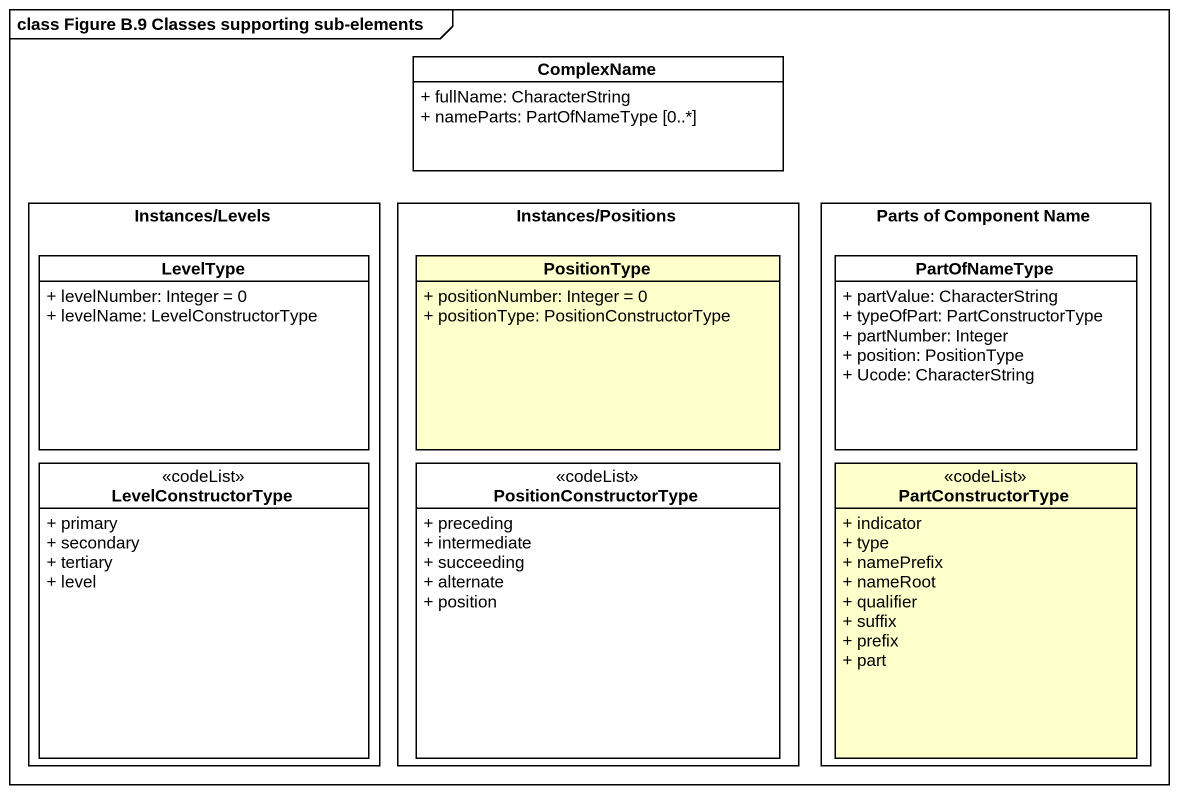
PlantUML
@startuml
mainframe class Figure B.9 Classes supporting sub-elements
hide circle
hide empty members
skinparam classAttributeIconSize 0
class ComplexName #FFFFFF {
  + fullName: CharacterString
  + nameParts: PartOfNameType [0..*]
}
rectangle "Instances/Levels" as Instances_Levels {
  class LevelType #FFFFFF {
    + levelNumber: Integer = 0
    + levelName: LevelConstructorType
  }
  class LevelConstructorType <<codeList>> #FFFFFF {
    + primary
    + secondary
    + tertiary
    + level
  }
}
rectangle "Instances/Positions" as Instances_Positions {
  class PositionType {
    + positionNumber: Integer = 0
    + positionType: PositionConstructorType
  }
  class PositionConstructorType <<codeList>> #FFFFFF {
    + preceding
    + intermediate
    + succeeding
    + alternate
    + position
  }
}
rectangle "Parts of Component Name" as Parts_of_Component_Name {
  class PartOfNameType #FFFFFF {
    + partValue: CharacterString
    + typeOfPart: PartConstructorType
    + partNumber: Integer
    + position: PositionType
    + Ucode: CharacterString
  }
  class PartConstructorType <<codeList>> {
    + indicator
    + type
    + namePrefix
    + nameRoot
    + qualifier
    + suffix
    + prefix
    + part
  }
}
@enduml
